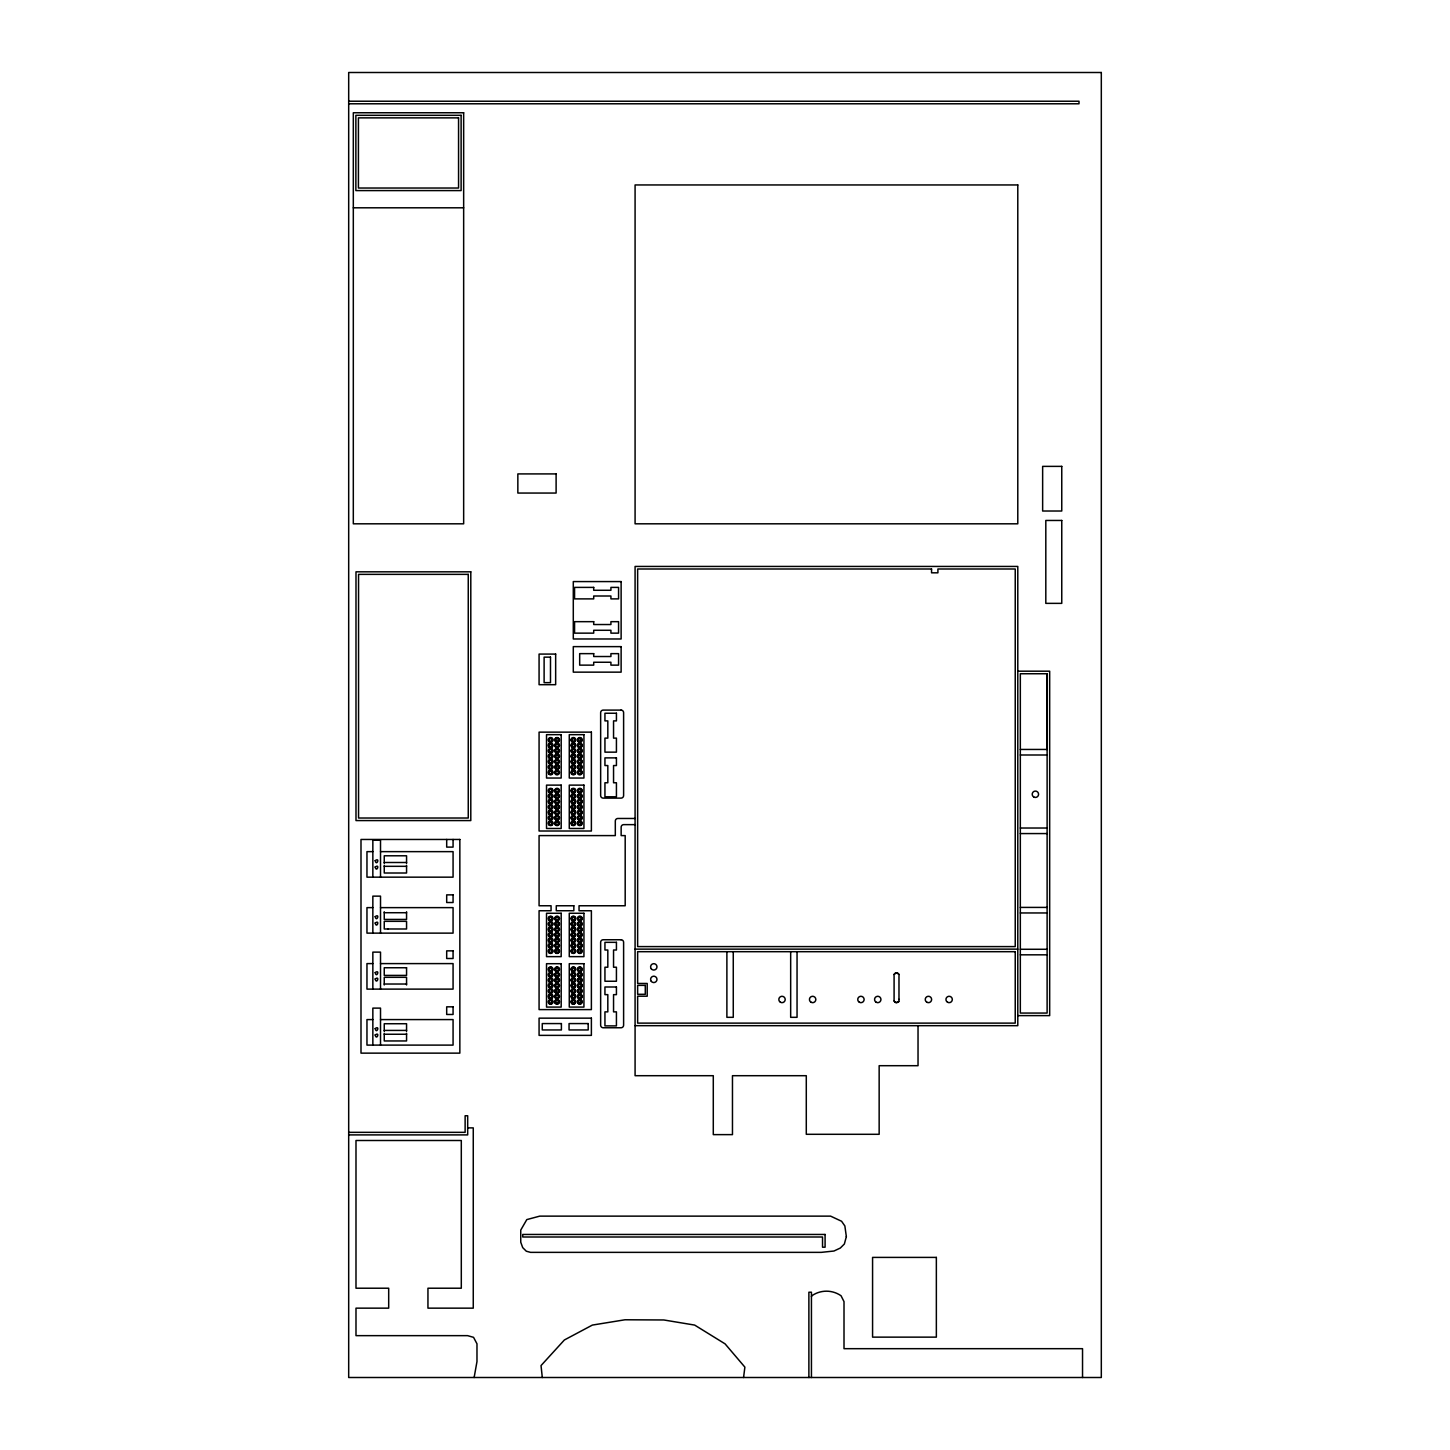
<?xml version="1.0" encoding="UTF-8"?>
<svg xmlns="http://www.w3.org/2000/svg" width="1450" height="1450" viewBox="0 0 1450 1450"><rect width="100%" height="100%" fill="white"/><g stroke="black" fill="none" stroke-linecap="round" stroke-linejoin="round"><path stroke-width="1.5" d="M1047.118 673.743L1047.118 1013.061L1020.329 1013.061L1020.329 673.743L1047.118 673.743L1047.118 749.451L1020.329 749.451M743.56 1377.5L744.883 1367.132L725.072 1343.86L694.659 1325.082L663.81 1319.971L625.022 1319.772L592.361 1325.082L564.376 1339.981L541.031 1365.574L542.3 1377.5M474.132 1377.5L476.978 1361.586L476.978 1343.806L473.552 1337.335L467.571 1335.649L355.993 1335.649L355.993 1308.154L388.691 1308.154L388.691 1288.216L355.993 1288.216L355.993 1140.497L461.299 1140.497L461.299 1288.216L427.949 1288.216L427.949 1308.154L473.262 1308.154L473.262 1127.882L467.679 1127.882M894.161 974.382L896.535 972.751L898.891 974.382M811.438 1296.59L811.855 1295.756A25.574 25.574 0 0 1 841.054 1295.756L844.009 1301.629L844.009 1348.681L1082.534 1348.681L1082.534 1377.5M551.272 738.123L548.716 739.79M551.707 738.34L551.852 741.385M551.272 743.542L548.716 745.209M551.707 743.778L551.852 746.822M551.272 748.979L548.716 750.629M551.707 749.197L551.852 752.242M551.272 754.399L548.716 756.048M551.707 754.616L551.852 757.661M551.272 759.818L548.716 761.467M551.707 760.036L551.852 763.081M551.272 765.237L548.716 766.887M551.707 765.455L551.852 768.5M551.272 770.657L548.716 772.306M551.707 770.874L551.852 773.919M574.037 738.123L571.463 739.79M574.454 738.34L574.617 741.385M574.037 743.542L571.463 745.209M574.454 743.778L574.617 746.822M574.037 748.979L571.463 750.629M574.454 749.197L574.617 752.242M574.037 754.399L571.463 756.048M574.454 754.616L574.617 757.661M556.002 792.28A1.921 1.921 0 0 1 556.256 788.963A1.921 1.921 0 0 1 558.993 790.848A1.921 1.921 0 0 1 556.002 792.28L555.857 789.235M556.419 792.498L558.993 790.848M574.037 759.818L571.463 761.467M574.454 760.036L574.617 763.081M556.002 797.699A1.921 1.921 0 0 1 556.256 794.401A1.921 1.921 0 0 1 558.993 796.268A1.921 1.921 0 0 1 556.002 797.699L555.857 794.654M556.419 797.917L558.993 796.268M574.037 765.237L571.463 766.887M574.454 765.455L574.617 768.5M556.002 803.119A1.921 1.921 0 0 1 556.256 799.82A1.921 1.921 0 0 1 558.993 801.687A1.921 1.921 0 0 1 556.002 803.119L555.857 800.074M556.419 803.336L558.993 801.687M574.037 770.657L571.463 772.306M574.454 770.874L574.617 773.919M556.002 808.538A1.921 1.921 0 0 1 556.256 805.239A1.921 1.921 0 0 1 558.993 807.106A1.921 1.921 0 0 1 556.002 808.538L555.857 805.493M556.419 808.756L558.993 807.106M556.002 813.957A1.921 1.921 0 0 1 556.256 810.659A1.921 1.921 0 0 1 558.993 812.526A1.921 1.921 0 0 1 556.002 813.957L555.857 810.912M556.419 814.175L558.993 812.526M556.002 819.377A1.921 1.921 0 0 1 556.256 816.078A1.921 1.921 0 0 1 558.993 817.945A1.921 1.921 0 0 1 556.002 819.377L555.857 816.332M556.419 819.594L558.993 817.945M556.002 824.796A1.921 1.921 0 0 1 556.256 821.498A1.921 1.921 0 0 1 558.993 823.364A1.921 1.921 0 0 1 556.002 824.796L555.857 821.751M556.419 825.014L558.993 823.364M578.749 792.28A1.921 1.921 0 0 1 579.003 788.963A1.921 1.921 0 0 1 581.74 790.848A1.921 1.921 0 0 1 578.749 792.28L578.604 789.235M579.184 792.498L581.74 790.848M578.749 797.699A1.921 1.921 0 0 1 579.003 794.382A1.921 1.921 0 0 1 581.74 796.268A1.921 1.921 0 0 1 578.749 797.699L578.604 794.654M579.184 797.917L581.74 796.268M578.749 803.119A1.921 1.921 0 0 1 579.003 799.82A1.921 1.921 0 0 1 581.74 801.687A1.921 1.921 0 0 1 578.749 803.119L578.604 800.074M579.184 803.336L581.74 801.687M578.749 808.538A1.921 1.921 0 0 1 579.003 805.239A1.921 1.921 0 0 1 581.74 807.106A1.921 1.921 0 0 1 578.749 808.538L578.604 805.493M579.184 808.756L581.74 807.106M578.749 813.957A1.921 1.921 0 0 1 579.003 810.659A1.921 1.921 0 0 1 581.74 812.526A1.921 1.921 0 0 1 578.749 813.957L578.604 810.912M579.184 814.175L581.74 812.526M578.749 819.377A1.921 1.921 0 0 1 579.003 816.078A1.921 1.921 0 0 1 581.74 817.945A1.921 1.921 0 0 1 578.749 819.377L578.604 816.332M579.184 819.594L581.74 817.945M578.749 824.796A1.921 1.921 0 0 1 579.003 821.498A1.921 1.921 0 0 1 581.74 823.364A1.921 1.921 0 0 1 578.749 824.796L578.604 821.751M579.184 825.014L581.74 823.364M551.272 916.726L548.716 918.376M551.707 916.944L551.852 919.989M551.272 922.146L548.716 923.795M551.707 922.363L551.852 925.408M551.272 927.565L548.716 929.214M551.707 927.783L551.852 930.827M551.272 932.984L548.716 934.634M551.707 933.202L551.852 936.247M551.272 938.404L548.716 940.053M551.707 938.621L551.852 941.666M551.272 943.823L548.716 945.491M551.707 944.041L551.852 947.086M551.272 949.243L548.716 950.91M551.707 949.478L551.852 952.523M574.037 916.726L571.463 918.376M574.454 916.944L574.617 919.989M574.037 922.146L571.463 923.795M574.454 922.363L574.617 925.408M574.037 927.565L571.463 929.214M574.454 927.783L574.617 930.827M574.037 932.984L571.463 934.634M574.454 933.202L574.617 936.247M556.002 970.866A1.921 1.921 0 0 1 556.256 967.567A1.921 1.921 0 0 1 558.993 969.434A1.921 1.921 0 0 1 556.002 970.866L555.857 967.821M556.419 971.083L558.993 969.434M574.037 938.404L571.463 940.053M574.454 938.621L574.617 941.666M556.002 976.285A1.921 1.921 0 0 1 556.256 972.986A1.921 1.921 0 0 1 558.993 974.853A1.921 1.921 0 0 1 556.002 976.285L555.857 973.24M556.419 976.502L558.993 974.853M574.037 943.823L571.463 945.491M574.454 944.041L574.617 947.086M556.002 981.704A1.921 1.921 0 0 1 556.256 978.406A1.921 1.921 0 0 1 558.993 980.273A1.921 1.921 0 0 1 556.002 981.704L555.857 978.659M556.419 981.922L558.993 980.273M574.037 949.243L571.463 950.91M574.454 949.478L574.617 952.523M556.002 987.124A1.921 1.921 0 0 1 556.256 983.825A1.921 1.921 0 0 1 558.993 985.692A1.921 1.921 0 0 1 556.002 987.124L555.857 984.079M556.419 987.341L558.993 985.692M556.002 992.561A1.921 1.921 0 0 1 556.256 989.244A1.921 1.921 0 0 1 558.993 991.111A1.921 1.921 0 0 1 556.002 992.561L555.857 989.516M556.419 992.779L558.993 991.111M556.002 997.981A1.921 1.921 0 0 1 556.256 994.664A1.921 1.921 0 0 1 558.993 996.549A1.921 1.921 0 0 1 556.002 997.981L555.857 994.936M556.419 998.198L558.993 996.549M556.002 1003.4A1.921 1.921 0 0 1 556.256 1000.083A1.921 1.921 0 0 1 558.993 1001.968A1.921 1.921 0 0 1 556.002 1003.4L555.857 1000.355M556.419 1003.618L558.993 1001.968M578.749 970.866A1.921 1.921 0 0 1 579.003 967.567A1.921 1.921 0 0 1 581.74 969.434A1.921 1.921 0 0 1 578.749 970.866L578.604 967.821M579.184 971.083L581.74 969.434M578.749 976.285A1.921 1.921 0 0 1 579.003 972.986A1.921 1.921 0 0 1 581.74 974.853A1.921 1.921 0 0 1 578.749 976.285L578.604 973.24M579.184 976.502L581.74 974.853M578.749 981.704A1.921 1.921 0 0 1 579.003 978.406A1.921 1.921 0 0 1 581.74 980.273A1.921 1.921 0 0 1 578.749 981.704L578.604 978.659M579.184 981.922L581.74 980.273M578.749 987.124A1.921 1.921 0 0 1 579.003 983.825A1.921 1.921 0 0 1 581.74 985.692A1.921 1.921 0 0 1 578.749 987.124L578.604 984.079M579.184 987.341L581.74 985.692M578.749 992.561A1.921 1.921 0 0 1 579.003 989.244A1.921 1.921 0 0 1 581.74 991.111A1.921 1.921 0 0 1 578.749 992.561L578.604 989.516M579.184 992.779L581.74 991.111M578.749 997.981A1.921 1.921 0 0 1 579.003 994.664A1.921 1.921 0 0 1 581.74 996.549A1.921 1.921 0 0 1 578.749 997.981L578.604 994.936M579.184 998.198L581.74 996.549M578.749 1003.4A1.921 1.921 0 0 1 579.003 1000.083A1.921 1.921 0 0 1 581.74 1001.968A1.921 1.921 0 0 1 578.749 1003.4L578.604 1000.355M579.184 1003.618L581.74 1001.968M555.857 741.385A1.921 1.921 0 0 1 556.419 738.123A1.921 1.921 0 0 1 558.957 740.261A1.921 1.921 0 0 1 555.857 741.385L556.002 738.34M556.256 741.657L558.957 740.261M555.857 746.822A1.921 1.921 0 0 1 556.419 743.542A1.921 1.921 0 0 1 558.957 745.681A1.921 1.921 0 0 1 555.857 746.822L556.002 743.778M556.256 747.076L558.957 745.681M555.857 752.242A1.921 1.921 0 0 1 556.419 748.979A1.921 1.921 0 0 1 558.957 751.1A1.921 1.921 0 0 1 555.857 752.242L556.002 749.197M556.256 752.496L558.957 751.1M555.857 757.661A1.921 1.921 0 0 1 556.419 754.399A1.921 1.921 0 0 1 558.957 756.519A1.921 1.921 0 0 1 555.857 757.661L556.002 754.616M556.256 757.915L558.957 756.519M555.857 763.081A1.921 1.921 0 0 1 556.419 759.818A1.921 1.921 0 0 1 558.957 761.939A1.921 1.921 0 0 1 555.857 763.081L556.002 760.036M556.256 763.334L558.957 761.939M555.857 768.5A1.921 1.921 0 0 1 556.419 765.237A1.921 1.921 0 0 1 558.957 767.358A1.921 1.921 0 0 1 555.857 768.5L556.002 765.455M556.256 768.754L558.957 767.358M555.857 773.919A1.921 1.921 0 0 1 556.419 770.657A1.921 1.921 0 0 1 558.957 772.796A1.921 1.921 0 0 1 555.857 773.919L556.002 770.874M556.256 774.173L558.957 772.796M578.604 741.385A1.921 1.921 0 0 1 579.184 738.123A1.921 1.921 0 0 1 581.722 740.261A1.921 1.921 0 0 1 578.604 741.385L578.749 738.34M579.003 741.657L581.722 740.261M551.453 788.963L548.734 790.359M578.604 746.822A1.921 1.921 0 0 1 579.184 743.542A1.921 1.921 0 0 1 581.722 745.681A1.921 1.921 0 0 1 578.604 746.822L578.749 743.778M551.852 789.235L551.707 792.28M579.003 747.076L581.722 745.681M551.453 794.382L548.734 795.778M578.604 752.242A1.921 1.921 0 0 1 579.184 748.979A1.921 1.921 0 0 1 581.722 751.1A1.921 1.921 0 0 1 578.604 752.242L578.749 749.197M551.852 794.654L551.707 797.699M579.003 752.496L581.722 751.1M551.453 799.82L548.734 801.197M578.604 757.661A1.921 1.921 0 0 1 579.184 754.399A1.921 1.921 0 0 1 581.722 756.519A1.921 1.921 0 0 1 578.604 757.661L578.749 754.616M551.852 800.074L551.707 803.119M579.003 757.915L581.722 756.519M551.453 805.239L548.734 806.635M578.604 763.081A1.921 1.921 0 0 1 579.184 759.818A1.921 1.921 0 0 1 581.722 761.939A1.921 1.921 0 0 1 578.604 763.081L578.749 760.036M551.852 805.493L551.707 808.538M579.003 763.334L581.722 761.939M551.453 810.659L548.734 812.054M578.604 768.5A1.921 1.921 0 0 1 579.184 765.237A1.921 1.921 0 0 1 581.722 767.358A1.921 1.921 0 0 1 578.604 768.5L578.749 765.455M579.003 768.754L581.722 767.358M551.852 810.912L551.707 813.957M551.453 816.078L548.734 817.474M578.604 773.919A1.921 1.921 0 0 1 579.184 770.657A1.921 1.921 0 0 1 581.722 772.796A1.921 1.921 0 0 1 578.604 773.919L578.749 770.874M551.852 816.332L551.707 819.377M579.003 774.173L581.722 772.796M551.453 821.498L548.734 822.893M551.852 821.751L551.707 824.796M574.2 788.963L571.499 790.359M574.617 789.235L574.454 792.28M574.2 794.382L571.499 795.778M574.617 794.654L574.454 797.699M574.2 799.82L571.499 801.197M574.617 800.074L574.454 803.119M574.2 805.239L571.499 806.635M574.617 805.493L574.454 808.538M574.2 810.659L571.499 812.054M574.617 810.912L574.454 813.957M574.2 816.078L571.499 817.474M574.617 816.332L574.454 819.377M574.2 821.498L571.499 822.893M574.617 821.751L574.454 824.796M555.857 919.989A1.921 1.921 0 0 1 556.419 916.726A1.921 1.921 0 0 1 558.957 918.847A1.921 1.921 0 0 1 555.857 919.989L556.002 916.944M556.256 920.243L558.957 918.847M555.857 925.408A1.921 1.921 0 0 1 556.419 922.146A1.921 1.921 0 0 1 558.957 924.266A1.921 1.921 0 0 1 555.857 925.408L556.002 922.363M556.256 925.662L558.957 924.266M555.857 930.827A1.921 1.921 0 0 1 556.419 927.565A1.921 1.921 0 0 1 558.957 929.704A1.921 1.921 0 0 1 555.857 930.827L556.002 927.783M556.256 931.081L558.957 929.704M555.857 936.247A1.921 1.921 0 0 1 556.419 932.984A1.921 1.921 0 0 1 558.957 935.123A1.921 1.921 0 0 1 555.857 936.247L556.002 933.202M556.256 936.501L558.957 935.123M555.857 941.666A1.921 1.921 0 0 1 556.419 938.404A1.921 1.921 0 0 1 558.957 940.542A1.921 1.921 0 0 1 555.857 941.666L556.002 938.621M556.256 941.938L558.957 940.542M555.857 947.086A1.921 1.921 0 0 1 556.419 943.823A1.921 1.921 0 0 1 558.957 945.962A1.921 1.921 0 0 1 555.857 947.086L556.002 944.041M556.256 947.357L558.957 945.962M555.857 952.523A1.921 1.921 0 0 1 556.419 949.243A1.921 1.921 0 0 1 558.957 951.381A1.921 1.921 0 0 1 555.857 952.523L556.002 949.478M556.256 952.777L558.957 951.381M578.604 919.989A1.921 1.921 0 0 1 579.184 916.726A1.921 1.921 0 0 1 581.722 918.847A1.921 1.921 0 0 1 578.604 919.989L578.749 916.944M579.003 920.243L581.722 918.847M551.453 967.567L548.734 968.963M578.604 925.408A1.921 1.921 0 0 1 579.184 922.146A1.921 1.921 0 0 1 581.722 924.266A1.921 1.921 0 0 1 578.604 925.408L578.749 922.363M551.852 967.821L551.707 970.866M579.003 925.662L581.722 924.266M551.453 972.986L548.734 974.382M578.604 930.827A1.921 1.921 0 0 1 579.184 927.565A1.921 1.921 0 0 1 581.722 929.704A1.921 1.921 0 0 1 578.604 930.827L578.749 927.783M551.852 973.24L551.707 976.285M579.003 931.081L581.722 929.704M551.453 978.406L548.734 979.801M578.604 936.247A1.921 1.921 0 0 1 579.184 932.984A1.921 1.921 0 0 1 581.722 935.123A1.921 1.921 0 0 1 578.604 936.247L578.749 933.202M551.852 978.659L551.707 981.704M579.003 936.501L581.722 935.123M578.604 941.666A1.921 1.921 0 0 1 579.184 938.404A1.921 1.921 0 0 1 581.722 940.542A1.921 1.921 0 0 1 578.604 941.666L578.749 938.621M551.453 983.825L548.734 985.221M551.852 984.079L551.707 987.124M579.003 941.938L581.722 940.542M551.453 989.244L548.734 990.64M578.604 947.086A1.921 1.921 0 0 1 579.184 943.823A1.921 1.921 0 0 1 581.722 945.962A1.921 1.921 0 0 1 578.604 947.086L578.749 944.041M551.852 989.516L551.707 992.561M579.003 947.357L581.722 945.962M551.453 994.664L548.734 996.059M578.604 952.523A1.921 1.921 0 0 1 579.184 949.243A1.921 1.921 0 0 1 581.722 951.381A1.921 1.921 0 0 1 578.604 952.523L578.749 949.478M551.852 994.936L551.707 997.981M579.003 952.777L581.722 951.381M551.453 1000.083L548.734 1001.479M551.852 1000.355L551.707 1003.4M574.2 967.567L571.499 968.963M574.617 967.821L574.454 970.866M574.2 972.986L571.499 974.382M574.617 973.24L574.454 976.285M574.2 978.406L571.499 979.801M574.617 978.659L574.454 981.704M574.2 983.825L571.499 985.221M574.617 984.079L574.454 987.124M574.2 989.244L571.499 990.64M574.617 989.516L574.454 992.561M574.2 994.664L571.499 996.059M574.617 994.936L574.454 997.981M574.2 1000.083L571.499 1001.479M574.617 1000.355L574.454 1003.4M897.949 1002.186C901.066 999.739 895.357 1004.977 894.161 1001.044M548.734 740.261L551.453 741.657M571.499 740.261L574.2 741.657M548.734 745.681L551.453 747.076M571.499 745.681L574.2 747.076M548.734 751.1L551.453 752.496M571.499 751.1L574.2 752.496M548.734 756.519L551.453 757.915M571.499 756.519L574.2 757.915M548.734 761.939L551.453 763.334M571.499 761.939L574.2 763.334M548.734 767.358L551.453 768.754M571.499 767.358L574.2 768.754M548.734 772.796L551.453 774.173M571.499 772.796L574.2 774.173M558.957 790.359L556.256 788.963M581.722 790.359L579.003 788.963M558.957 795.778L556.256 794.382M581.722 795.778L579.003 794.382M558.957 801.197L556.256 799.82M581.722 801.197L579.003 799.82M558.957 806.635L556.256 805.239M581.722 806.635L579.003 805.239M558.957 812.054L556.256 810.659M581.722 812.054L579.003 810.659M558.957 817.474L556.256 816.078M581.722 817.474L579.003 816.078M558.957 822.893L556.256 821.498M581.722 822.893L579.003 821.498M548.734 918.847L551.453 920.243M571.499 918.847L574.2 920.243M548.734 924.266L551.453 925.662M571.499 924.266L574.2 925.662M548.734 929.704L551.453 931.081M571.499 929.704L574.2 931.081M548.734 935.123L551.453 936.501M571.499 935.123L574.2 936.501M548.734 940.542L551.453 941.938M571.499 940.542L574.2 941.938M548.734 945.962L551.453 947.357M571.499 945.962L574.2 947.357M548.734 951.381L551.453 952.777M571.499 951.381L574.2 952.777M558.957 968.963L556.256 967.567M581.722 968.963L579.003 967.567M558.957 974.382L556.256 972.986M581.722 974.382L579.003 972.986M558.957 979.801L556.256 978.406M581.722 979.801L579.003 978.406M558.957 985.221L556.256 983.825M581.722 985.221L579.003 983.825M558.957 990.64L556.256 989.244M581.722 990.64L579.003 989.244M558.957 996.059L556.256 994.664M581.722 996.059L579.003 994.664M558.957 1001.479L556.256 1000.083M581.722 1001.479L579.003 1000.083M348.689 101.228L1078.999 101.228L1078.999 103.784L348.689 103.784M353.311 207.803L463.656 207.803M1017.791 671.187L1049.673 671.187L1049.673 1015.616L1017.791 1015.616M1020.329 754.997L1047.118 754.997M635.082 818.471L617.863 818.471A2.556 2.556 0 0 0 615.308 821.026L615.308 835.599L539.074 835.599L539.074 905.761L551.072 905.761L551.072 910.745L539.074 910.745L539.074 1009.599L591.382 1009.599L591.382 910.745L579.039 910.745L579.039 905.761L625.186 905.761L625.186 835.599L621.144 835.599L621.144 827.189A2.556 2.556 0 0 1 623.699 824.633L635.082 824.633M1020.329 828.022L1047.118 828.022M1020.329 833.569L1047.118 833.569M372.849 851.639L366.959 851.639L366.959 877.159L453.071 877.159L453.071 851.639L380.516 851.639M384.25 862.496L406.562 862.496M384.25 866.321L406.562 866.321M1020.329 907.41L1047.118 907.41M372.849 907.627L366.959 907.627L366.959 933.129L453.071 933.129L453.071 907.627L380.516 907.627M384.25 912.721L406.562 912.721M1020.329 912.956L1047.118 912.956M635.082 949.134L1017.791 949.134M1020.329 949.279L1047.118 949.279M1020.329 954.825L1047.118 954.825M372.849 963.597L366.959 963.597L366.959 989.118L453.071 989.118L453.071 963.597L380.516 963.597M384.25 984.024L406.562 984.024M372.849 1019.586L366.959 1019.586L366.959 1045.106L453.071 1045.106L453.071 1019.586L380.516 1019.586M635.082 1025.676L1017.791 1025.676L1017.791 566.442L635.082 566.442L635.082 1075.701L713.291 1075.701L713.291 1134.625L732.467 1134.625L732.467 1075.701L806.291 1075.701L806.291 1134.299L879.153 1134.299L879.153 1065.696L918.031 1065.696L918.031 1025.676M384.25 1030.424L406.562 1030.424M384.25 1034.249L406.562 1034.249M348.689 1132.341L465.124 1132.341L465.124 1115.757L467.679 1115.757L467.679 1134.897L348.689 1134.897M581.74 739.79L579.184 738.123M558.993 739.79L556.419 738.123M581.74 745.209L579.184 743.542M558.993 745.209L556.419 743.542M581.74 750.629L579.184 748.979M558.993 750.629L556.419 748.979M581.74 756.048L579.184 754.399M558.993 756.048L556.419 754.399M581.74 761.467L579.184 759.818M558.993 761.467L556.419 759.818M581.74 766.887L579.184 765.237M558.993 766.887L556.419 765.237M581.74 772.306L579.184 770.657M558.993 772.306L556.419 770.657M571.463 790.848L574.037 792.498M548.716 790.848L551.272 792.498M571.463 796.268L574.037 797.917M548.716 796.268L551.272 797.917M571.463 801.687L574.037 803.336M548.716 801.687L551.272 803.336M571.463 807.106L574.037 808.756M548.716 807.106L551.272 808.756M571.463 812.526L574.037 814.175M548.716 812.526L551.272 814.175M571.463 817.945L574.037 819.594M548.716 817.945L551.272 819.594M571.463 823.364L574.037 825.014M548.716 823.364L551.272 825.014M581.74 918.376L579.184 916.726M558.993 918.376L556.419 916.726M581.74 923.795L579.184 922.146M558.993 923.795L556.419 922.146M581.74 929.214L579.184 927.565M558.993 929.214L556.419 927.565M581.74 934.634L579.184 932.984M558.993 934.634L556.419 932.984M581.74 940.053L579.184 938.404M558.993 940.053L556.419 938.404M581.74 945.491L579.184 943.823M558.993 945.491L556.419 943.823M581.74 950.91L579.184 949.243M558.993 950.91L556.419 949.243M571.463 969.434L574.037 971.083M548.716 969.434L551.272 971.083M571.463 974.853L574.037 976.502M548.716 974.853L551.272 976.502M571.463 980.273L574.037 981.922M548.716 980.273L551.272 981.922M571.463 985.692L574.037 987.341M548.716 985.692L551.272 987.341M571.463 991.111L574.037 992.779M548.716 991.111L551.272 992.779M571.463 996.549L574.037 998.198M548.716 996.549L551.272 998.198M571.463 1001.968L574.037 1003.618M548.716 1001.968L551.272 1003.618M811.438 1377.5L811.438 1292.222L808.882 1292.222L808.882 1377.5M797.047 951.689L797.047 1017.32L790.667 1017.32L790.667 951.689M733.265 951.689L733.265 1017.32L726.885 1017.32L726.885 951.689M453.071 839.459L453.071 847.108L446.691 847.108L446.691 839.459M406.562 863.439L406.562 855.79L384.25 855.79L384.25 863.439M406.562 865.36L406.562 873.009L384.25 873.009L384.25 865.36M406.562 911.778L406.562 919.427L384.25 919.427L384.25 911.778M406.562 984.967L406.562 977.318L384.25 977.318L384.25 984.967M406.562 1031.385L406.562 1023.736L384.25 1023.736L384.25 1031.385M406.562 1033.306L406.562 1040.955L384.25 1040.955L384.25 1033.306M380.516 877.159L380.516 840.166L372.849 840.166L372.849 877.159M380.516 933.129L380.516 896.136L372.849 896.136L372.849 933.129M380.516 989.118L380.516 952.124L372.849 952.124L372.849 989.118M380.516 1045.106L380.516 1008.113L372.849 1008.113L372.849 1045.106M375.206 860.629C376.474 866.882 380.353 856.896 375.206 860.629M375.206 867.009C376.474 873.263 380.353 863.276 375.206 867.009M375.206 916.618C376.474 922.853 380.353 912.884 375.206 916.618M375.206 922.998C376.474 929.232 380.353 919.264 375.206 922.998M375.206 972.588C376.474 978.841 380.353 968.872 375.206 972.588M375.206 978.967C376.474 985.221 380.353 975.234 375.206 978.967M375.206 1028.576C376.474 1034.811 380.353 1024.842 375.206 1028.576M375.206 1034.956C376.474 1041.191 380.353 1031.222 375.206 1034.956M846.347 1236.614L844.371 1243.991L840.311 1248.051L833.949 1251.024L821.262 1252.365L530.573 1252.365L526.314 1251.223L522.707 1247.616L520.749 1242.215L520.749 1230.089L526.803 1219.595L539.744 1216.133L830.596 1216.133L841.58 1221.262L844.861 1225.957L846.347 1236.614M387.966 928.979L384.25 928.997L384.25 921.33L406.562 921.33L406.562 928.997L387.966 928.979M406.562 967.748L384.25 967.748L384.25 975.397L406.562 975.397L406.562 967.748M1101.311 72.5L348.689 72.5L348.689 1377.5L1101.311 1377.5L1101.311 72.5M463.656 112.756L353.311 112.756L353.311 523.812L463.656 523.812L463.656 112.756M461.118 115.311L355.866 115.311L355.866 190.584L461.118 190.584L461.118 115.311M458.562 117.867L358.422 117.867L358.422 188.029L458.562 188.029L458.562 117.867M1017.791 184.948L635.082 184.948L635.082 523.812L1017.791 523.812L1017.791 184.948M1061.762 466.374L1042.641 466.374L1042.641 511.016L1061.762 511.016L1061.762 466.374M556.111 473.914L517.849 473.914L517.849 493.054L556.111 493.054L556.111 473.914M1061.762 520.459L1045.812 520.459L1045.812 603.363L1061.762 603.363L1061.762 520.459M931.553 568.998L637.638 568.998L637.638 946.596L1015.236 946.596L1015.236 568.998L937.914 568.998L937.914 572.822L931.553 572.822L931.553 568.998M470.797 571.826L355.993 571.826L355.993 820.573L470.797 820.573L470.797 571.826M468.259 574.363L358.549 574.363L358.549 818.018L468.259 818.018L468.259 574.363M621.126 581.577L573.294 581.577L573.294 638.979L621.126 638.979L621.126 581.577M593.702 587.395L574.562 587.395L574.562 598.886L593.702 598.886L593.702 596.004L610.921 596.004L610.921 598.886L618.57 598.886L618.57 587.395L610.921 587.395L610.921 590.277L593.702 590.277L593.702 587.395M593.702 621.669L574.562 621.669L574.562 633.143L593.702 633.143L593.702 630.279L610.921 630.279L610.921 633.143L618.57 633.143L618.57 621.669L610.921 621.669L610.921 624.533L593.702 624.533L593.702 621.669M621.126 646.627L573.294 646.627L573.294 672.147L621.126 672.147L621.126 646.627M593.702 653.642L579.674 653.642L579.674 665.133L593.702 665.133L593.702 662.251L610.921 662.251L610.921 665.133L618.57 665.133L618.57 653.642L610.921 653.642L610.921 656.524L593.702 656.524L593.702 653.642M555.658 654.077L539.074 654.077L539.074 684.69L555.658 684.69L555.658 654.077M550.493 657.14L544.112 657.14L544.112 682.642L550.493 682.642L550.493 657.14M621.053 710.101L603.2 710.101A2.556 2.556 0 0 0 600.644 712.639L600.644 795.561A2.556 2.556 0 0 0 603.2 798.116L621.053 798.116A2.556 2.556 0 0 0 623.609 795.561L623.609 712.639A2.556 2.556 0 0 0 621.053 710.101M616.431 713.237L604.94 713.237L604.94 720.886L607.822 720.886L607.822 738.123L604.94 738.123L604.94 752.151L616.431 752.151L616.431 738.123L613.549 738.123L613.549 720.886L616.431 720.886L616.431 713.237M591.382 732.141L539.074 732.141L539.074 831.013L591.382 831.013L591.382 732.141M561.186 734.661L546.523 734.661L546.523 778.034L561.186 778.034L561.186 734.661M583.933 734.661L569.27 734.661L569.27 778.034L583.933 778.034L583.933 734.661M616.431 757.879L604.94 757.879L604.94 765.546L607.822 765.546L607.822 782.764L604.94 782.764L604.94 796.793L616.431 796.793L616.431 782.764L613.549 782.764L613.549 765.546L616.431 765.546L616.431 757.879M561.186 785.121L546.523 785.121L546.523 828.494L561.186 828.494L561.186 785.121M583.933 785.121L569.27 785.121L569.27 828.494L583.933 828.494L583.933 785.121M459.849 839.459L360.996 839.459L360.996 1053.135L459.849 1053.135L459.849 839.459M453.071 894.868L446.691 894.868L446.691 902.516L453.071 902.516L453.071 894.868M573.838 905.761L556.274 905.761L556.274 910.745L573.838 910.745L573.838 905.761M561.186 913.264L546.523 913.264L546.523 956.637L561.186 956.637L561.186 913.264M583.933 913.264L569.27 913.264L569.27 956.637L583.933 956.637L583.933 913.264M621.053 939.745L603.2 939.745A2.556 2.556 0 0 0 600.644 942.301L600.644 1025.223A2.556 2.556 0 0 0 603.2 1027.76L621.053 1027.76A2.556 2.556 0 0 0 623.609 1025.223L623.609 942.301A2.556 2.556 0 0 0 621.053 939.745M616.431 942.337L604.94 942.337L604.94 950.004L607.822 950.004L607.822 967.222L604.94 967.222L604.94 981.251L616.431 981.251L616.431 967.222L613.549 967.222L613.549 950.004L616.431 950.004L616.431 942.337M453.071 950.856L446.691 950.856L446.691 958.504L453.071 958.504L453.071 950.856M1015.236 951.689L637.638 951.689L637.638 983.463L647.207 983.463L647.207 996.204L637.638 996.204L637.638 1023.12L1015.236 1023.12L1015.236 951.689M561.186 963.706L546.523 963.706L546.523 1007.079L561.186 1007.079L561.186 963.706M583.933 963.706L569.27 963.706L569.27 1007.079L583.933 1007.079L583.933 963.706M645.286 985.366L637.638 985.366L637.638 994.301L645.286 994.301L645.286 985.366M616.431 986.997L604.94 986.997L604.94 994.646L607.822 994.646L607.822 1011.864L604.94 1011.864L604.94 1025.893L616.431 1025.893L616.431 1011.864L613.549 1011.864L613.549 994.646L616.431 994.646L616.431 986.997M453.071 1006.826L446.691 1006.826L446.691 1014.474L453.071 1014.474L453.071 1006.826M591.382 1018.154L539.074 1018.154L539.074 1035.372L591.382 1035.372L591.382 1018.154M561.404 1023.573L542.264 1023.573L542.264 1029.953L561.404 1029.953L561.404 1023.573M588.192 1023.573L569.053 1023.573L569.053 1029.953L588.192 1029.953L588.192 1023.573M825.086 1234.457L522.761 1234.457L522.761 1236.995L822.531 1236.995L822.531 1247.199L825.086 1247.199L825.086 1234.457M936.356 1257.404L872.574 1257.404L872.574 1337.136L936.356 1337.136L936.356 1257.404M898.982 999.34L898.982 976.086A2.556 2.556 0 0 0 896.535 972.805A2.556 2.556 0 0 0 894.088 976.086L894.088 999.34A2.556 2.556 0 0 0 896.517 1002.621A2.556 2.556 0 0 0 898.982 999.34M548.825 920.097A2.393 2.393 0 0 0 552.885 919.282A2.393 2.393 0 0 0 550.148 916.183A2.393 2.393 0 0 0 548.825 920.097M549.079 919.662A1.921 1.921 0 0 0 552.377 919.282A1.921 1.921 0 0 0 550.402 916.618A1.921 1.921 0 0 0 549.079 919.662M555.785 920.533A2.393 2.393 0 0 0 559.464 918.629A2.393 2.393 0 0 0 555.984 916.4A2.393 2.393 0 0 0 555.785 920.533M548.825 925.535A2.393 2.393 0 0 0 552.885 924.701A2.393 2.393 0 0 0 550.148 921.602A2.393 2.393 0 0 0 548.825 925.535M549.079 925.082A1.921 1.921 0 0 0 552.377 924.701A1.921 1.921 0 0 0 550.402 922.037A1.921 1.921 0 0 0 549.079 925.082M555.785 925.952A2.393 2.393 0 0 0 559.464 924.067A2.393 2.393 0 0 0 555.984 921.819A2.393 2.393 0 0 0 555.785 925.952M548.825 930.954A2.393 2.393 0 0 0 552.885 930.121A2.393 2.393 0 0 0 550.148 927.021A2.393 2.393 0 0 0 548.825 930.954M549.079 930.501A1.921 1.921 0 0 0 552.377 930.121A1.921 1.921 0 0 0 550.402 927.456A1.921 1.921 0 0 0 549.079 930.501M555.785 931.371A2.393 2.393 0 0 0 559.464 929.486A2.393 2.393 0 0 0 555.984 927.239A2.393 2.393 0 0 0 555.785 931.371M548.825 936.374A2.393 2.393 0 0 0 552.885 935.54A2.393 2.393 0 0 0 550.148 932.441A2.393 2.393 0 0 0 548.825 936.374M549.079 935.921A1.921 1.921 0 0 0 552.377 935.54A1.921 1.921 0 0 0 550.402 932.876A1.921 1.921 0 0 0 549.079 935.921M555.785 936.791A2.393 2.393 0 0 0 559.464 934.906A2.393 2.393 0 0 0 555.984 932.658A2.393 2.393 0 0 0 555.785 936.791M548.825 941.793A2.393 2.393 0 0 0 552.885 940.959A2.393 2.393 0 0 0 550.148 937.86A2.393 2.393 0 0 0 548.825 941.793M549.079 941.34A1.921 1.921 0 0 0 552.377 940.977A1.921 1.921 0 0 0 550.402 938.313A1.921 1.921 0 0 0 549.079 941.34M555.785 942.21A2.393 2.393 0 0 0 559.464 940.325A2.393 2.393 0 0 0 555.984 938.077A2.393 2.393 0 0 0 555.785 942.21M548.825 947.213A2.393 2.393 0 0 0 552.885 946.379A2.393 2.393 0 0 0 550.148 943.279A2.393 2.393 0 0 0 548.825 947.213M549.079 946.759A1.921 1.921 0 0 0 552.377 946.397A1.921 1.921 0 0 0 550.402 943.732A1.921 1.921 0 0 0 549.079 946.759M555.785 947.629A2.393 2.393 0 0 0 559.464 945.744A2.393 2.393 0 0 0 555.984 943.497A2.393 2.393 0 0 0 555.785 947.629M548.825 952.632A2.393 2.393 0 0 0 552.885 951.816A2.393 2.393 0 0 0 550.148 948.699A2.393 2.393 0 0 0 548.825 952.632M549.079 952.179A1.921 1.921 0 0 0 552.377 951.816A1.921 1.921 0 0 0 550.402 949.152A1.921 1.921 0 0 0 549.079 952.179M555.785 953.067A2.393 2.393 0 0 0 559.464 951.164A2.393 2.393 0 0 0 555.984 948.916A2.393 2.393 0 0 0 555.785 953.067M578.532 920.533A2.393 2.393 0 0 0 582.229 918.629A2.393 2.393 0 0 0 578.749 916.4A2.393 2.393 0 0 0 578.532 920.533M571.59 920.097A2.393 2.393 0 0 0 575.65 919.282A2.393 2.393 0 0 0 572.895 916.183A2.393 2.393 0 0 0 571.59 920.097M571.844 919.662A1.921 1.921 0 0 0 575.124 919.282A1.921 1.921 0 0 0 573.167 916.618A1.921 1.921 0 0 0 571.844 919.662M578.532 925.952A2.393 2.393 0 0 0 582.229 924.067A2.393 2.393 0 0 0 578.749 921.819A2.393 2.393 0 0 0 578.532 925.952M571.59 925.535A2.393 2.393 0 0 0 575.65 924.701A2.393 2.393 0 0 0 572.895 921.602A2.393 2.393 0 0 0 571.59 925.535M571.844 925.082A1.921 1.921 0 0 0 575.124 924.701A1.921 1.921 0 0 0 573.167 922.037A1.921 1.921 0 0 0 571.844 925.082M578.532 931.371A2.393 2.393 0 0 0 582.229 929.486A2.393 2.393 0 0 0 578.749 927.239A2.393 2.393 0 0 0 578.532 931.371M571.59 930.954A2.393 2.393 0 0 0 575.65 930.121A2.393 2.393 0 0 0 572.895 927.021A2.393 2.393 0 0 0 571.59 930.954M571.844 930.501A1.921 1.921 0 0 0 575.124 930.121A1.921 1.921 0 0 0 573.167 927.456A1.921 1.921 0 0 0 571.844 930.501M578.532 936.791A2.393 2.393 0 0 0 582.229 934.906A2.393 2.393 0 0 0 578.749 932.658A2.393 2.393 0 0 0 578.532 936.791M571.59 936.374A2.393 2.393 0 0 0 575.65 935.54A2.393 2.393 0 0 0 572.895 932.441A2.393 2.393 0 0 0 571.59 936.374M571.844 935.921A1.921 1.921 0 0 0 575.124 935.54A1.921 1.921 0 0 0 573.167 932.876A1.921 1.921 0 0 0 571.844 935.921M578.532 942.21A2.393 2.393 0 0 0 582.229 940.325A2.393 2.393 0 0 0 578.749 938.077A2.393 2.393 0 0 0 578.532 942.21M571.59 941.793A2.393 2.393 0 0 0 575.65 940.959A2.393 2.393 0 0 0 572.895 937.86A2.393 2.393 0 0 0 571.59 941.793M571.844 941.34A1.921 1.921 0 0 0 575.124 940.977A1.921 1.921 0 0 0 573.167 938.313A1.921 1.921 0 0 0 571.844 941.34M578.532 947.629A2.393 2.393 0 0 0 582.229 945.744A2.393 2.393 0 0 0 578.749 943.497A2.393 2.393 0 0 0 578.532 947.629M571.59 947.213A2.393 2.393 0 0 0 575.65 946.379A2.393 2.393 0 0 0 572.895 943.279A2.393 2.393 0 0 0 571.59 947.213M571.844 946.759A1.921 1.921 0 0 0 575.124 946.397A1.921 1.921 0 0 0 573.167 943.732A1.921 1.921 0 0 0 571.844 946.759M578.532 953.067A2.393 2.393 0 0 0 582.229 951.164A2.393 2.393 0 0 0 578.749 948.916A2.393 2.393 0 0 0 578.532 953.067M571.59 952.632A2.393 2.393 0 0 0 575.65 951.816A2.393 2.393 0 0 0 572.895 948.699A2.393 2.393 0 0 0 571.59 952.632M571.844 952.179A1.921 1.921 0 0 0 575.124 951.816A1.921 1.921 0 0 0 573.167 949.152A1.921 1.921 0 0 0 571.844 952.179M549.332 1003.835A2.393 2.393 0 0 0 553.012 1001.932A2.393 2.393 0 0 0 549.532 999.684A2.393 2.393 0 0 0 549.332 1003.835M549.586 1003.418A1.921 1.921 0 0 0 552.541 1001.914A1.921 1.921 0 0 0 549.749 1000.119A1.921 1.921 0 0 0 549.586 1003.418M555.296 1003.4A2.393 2.393 0 0 0 559.356 1002.584A2.393 2.393 0 0 0 556.601 999.467A2.393 2.393 0 0 0 555.296 1003.4M549.332 998.398A2.393 2.393 0 0 0 553.012 996.512A2.393 2.393 0 0 0 549.532 994.265A2.393 2.393 0 0 0 549.332 998.398M549.586 997.999A1.921 1.921 0 0 0 552.541 996.494A1.921 1.921 0 0 0 549.749 994.7A1.921 1.921 0 0 0 549.586 997.999M555.296 997.981A2.393 2.393 0 0 0 559.356 997.147A2.393 2.393 0 0 0 556.601 994.048A2.393 2.393 0 0 0 555.296 997.981M549.332 992.978A2.393 2.393 0 0 0 553.012 991.093A2.393 2.393 0 0 0 549.532 988.846A2.393 2.393 0 0 0 549.332 992.978M549.586 992.579A1.921 1.921 0 0 0 552.541 991.075A1.921 1.921 0 0 0 549.749 989.281A1.921 1.921 0 0 0 549.586 992.579M555.296 992.561A2.393 2.393 0 0 0 559.356 991.727A2.393 2.393 0 0 0 556.601 988.628A2.393 2.393 0 0 0 555.296 992.561M549.332 987.559A2.393 2.393 0 0 0 553.012 985.674A2.393 2.393 0 0 0 549.532 983.426A2.393 2.393 0 0 0 549.332 987.559M549.586 987.16A1.921 1.921 0 0 0 552.541 985.637A1.921 1.921 0 0 0 549.749 983.843A1.921 1.921 0 0 0 549.586 987.16M555.296 987.142A2.393 2.393 0 0 0 559.356 986.308A2.393 2.393 0 0 0 556.601 983.209A2.393 2.393 0 0 0 555.296 987.142M549.332 982.139A2.393 2.393 0 0 0 553.012 980.254A2.393 2.393 0 0 0 549.532 978.007A2.393 2.393 0 0 0 549.332 982.139M549.586 981.741A1.921 1.921 0 0 0 552.541 980.218A1.921 1.921 0 0 0 549.749 978.424A1.921 1.921 0 0 0 549.586 981.741M555.296 981.722A2.393 2.393 0 0 0 559.356 980.889A2.393 2.393 0 0 0 556.601 977.789A2.393 2.393 0 0 0 555.296 981.722M549.332 976.72A2.393 2.393 0 0 0 553.012 974.835A2.393 2.393 0 0 0 549.532 972.588A2.393 2.393 0 0 0 549.332 976.72M549.586 976.321A1.921 1.921 0 0 0 552.541 974.799A1.921 1.921 0 0 0 549.749 973.004A1.921 1.921 0 0 0 549.586 976.321M555.296 976.285A2.393 2.393 0 0 0 559.356 975.469A2.393 2.393 0 0 0 556.601 972.37A2.393 2.393 0 0 0 555.296 976.285M549.332 971.301A2.393 2.393 0 0 0 553.012 969.398A2.393 2.393 0 0 0 549.532 967.168A2.393 2.393 0 0 0 549.332 971.301M549.586 970.902A1.921 1.921 0 0 0 552.541 969.379A1.921 1.921 0 0 0 549.749 967.585A1.921 1.921 0 0 0 549.586 970.902M555.296 970.866A2.393 2.393 0 0 0 559.356 970.05A2.393 2.393 0 0 0 556.601 966.951A2.393 2.393 0 0 0 555.296 970.866M578.043 1003.4A2.393 2.393 0 0 0 582.103 1002.584A2.393 2.393 0 0 0 579.366 999.467A2.393 2.393 0 0 0 578.043 1003.4M572.079 1003.835A2.393 2.393 0 0 0 575.759 1001.932A2.393 2.393 0 0 0 572.279 999.684A2.393 2.393 0 0 0 572.079 1003.835M572.333 1003.418A1.921 1.921 0 0 0 575.287 1001.914A1.921 1.921 0 0 0 572.496 1000.119A1.921 1.921 0 0 0 572.333 1003.418M578.043 997.981A2.393 2.393 0 0 0 582.103 997.147A2.393 2.393 0 0 0 579.366 994.048A2.393 2.393 0 0 0 578.043 997.981M572.079 998.398A2.393 2.393 0 0 0 575.759 996.512A2.393 2.393 0 0 0 572.279 994.265A2.393 2.393 0 0 0 572.079 998.398M572.333 997.999A1.921 1.921 0 0 0 575.287 996.494A1.921 1.921 0 0 0 572.496 994.7A1.921 1.921 0 0 0 572.333 997.999M578.043 992.561A2.393 2.393 0 0 0 582.103 991.727A2.393 2.393 0 0 0 579.366 988.628A2.393 2.393 0 0 0 578.043 992.561M572.079 992.978A2.393 2.393 0 0 0 575.759 991.093A2.393 2.393 0 0 0 572.279 988.846A2.393 2.393 0 0 0 572.079 992.978M572.333 992.579A1.921 1.921 0 0 0 575.287 991.075A1.921 1.921 0 0 0 572.496 989.281A1.921 1.921 0 0 0 572.333 992.579M578.043 987.142A2.393 2.393 0 0 0 582.103 986.308A2.393 2.393 0 0 0 579.366 983.209A2.393 2.393 0 0 0 578.043 987.142M572.079 987.559A2.393 2.393 0 0 0 575.759 985.674A2.393 2.393 0 0 0 572.279 983.426A2.393 2.393 0 0 0 572.079 987.559M572.333 987.16A1.921 1.921 0 0 0 575.287 985.637A1.921 1.921 0 0 0 572.496 983.843A1.921 1.921 0 0 0 572.333 987.16M578.043 981.722A2.393 2.393 0 0 0 582.103 980.889A2.393 2.393 0 0 0 579.366 977.789A2.393 2.393 0 0 0 578.043 981.722M572.079 982.139A2.393 2.393 0 0 0 575.759 980.254A2.393 2.393 0 0 0 572.279 978.007A2.393 2.393 0 0 0 572.079 982.139M572.333 981.741A1.921 1.921 0 0 0 575.287 980.218A1.921 1.921 0 0 0 572.496 978.424A1.921 1.921 0 0 0 572.333 981.741M578.043 976.285A2.393 2.393 0 0 0 582.103 975.469A2.393 2.393 0 0 0 579.366 972.37A2.393 2.393 0 0 0 578.043 976.285M572.079 976.72A2.393 2.393 0 0 0 575.759 974.835A2.393 2.393 0 0 0 572.279 972.588A2.393 2.393 0 0 0 572.079 976.72M572.333 976.321A1.921 1.921 0 0 0 575.287 974.799A1.921 1.921 0 0 0 572.496 973.004A1.921 1.921 0 0 0 572.333 976.321M578.043 970.866A2.393 2.393 0 0 0 582.103 970.05A2.393 2.393 0 0 0 579.366 966.951A2.393 2.393 0 0 0 578.043 970.866M572.079 971.301A2.393 2.393 0 0 0 575.759 969.398A2.393 2.393 0 0 0 572.279 967.168A2.393 2.393 0 0 0 572.079 971.301M572.333 970.902A1.921 1.921 0 0 0 575.287 969.379A1.921 1.921 0 0 0 572.496 967.585A1.921 1.921 0 0 0 572.333 970.902M548.825 741.512A2.393 2.393 0 0 0 552.885 740.678A2.393 2.393 0 0 0 550.148 737.579A2.393 2.393 0 0 0 548.825 741.512M549.079 741.059A1.921 1.921 0 0 0 552.377 740.696A1.921 1.921 0 0 0 550.402 738.032A1.921 1.921 0 0 0 549.079 741.059M555.785 741.929A2.393 2.393 0 0 0 559.464 740.044A2.393 2.393 0 0 0 555.984 737.796A2.393 2.393 0 0 0 555.785 741.929M548.825 746.931A2.393 2.393 0 0 0 552.885 746.116A2.393 2.393 0 0 0 550.148 742.998A2.393 2.393 0 0 0 548.825 746.931M549.079 746.496A1.921 1.921 0 0 0 552.377 746.116A1.921 1.921 0 0 0 550.402 743.451A1.921 1.921 0 0 0 549.079 746.496M555.785 747.366A2.393 2.393 0 0 0 559.464 745.463A2.393 2.393 0 0 0 555.984 743.216A2.393 2.393 0 0 0 555.785 747.366M548.825 752.351A2.393 2.393 0 0 0 552.885 751.535A2.393 2.393 0 0 0 550.148 748.436A2.393 2.393 0 0 0 548.825 752.351M549.079 751.916A1.921 1.921 0 0 0 552.377 751.535A1.921 1.921 0 0 0 550.402 748.871A1.921 1.921 0 0 0 549.079 751.916M555.785 752.786A2.393 2.393 0 0 0 559.464 750.882A2.393 2.393 0 0 0 555.984 748.635A2.393 2.393 0 0 0 555.785 752.786M548.825 757.77A2.393 2.393 0 0 0 552.885 756.954A2.393 2.393 0 0 0 550.148 753.855A2.393 2.393 0 0 0 548.825 757.77M549.079 757.335A1.921 1.921 0 0 0 552.377 756.954A1.921 1.921 0 0 0 550.402 754.29A1.921 1.921 0 0 0 549.079 757.335M555.785 758.205A2.393 2.393 0 0 0 559.464 756.302A2.393 2.393 0 0 0 555.984 754.072A2.393 2.393 0 0 0 555.785 758.205M548.825 763.189A2.393 2.393 0 0 0 552.885 762.374A2.393 2.393 0 0 0 550.148 759.274A2.393 2.393 0 0 0 548.825 763.189M549.079 762.754A1.921 1.921 0 0 0 552.377 762.374A1.921 1.921 0 0 0 550.402 759.709A1.921 1.921 0 0 0 549.079 762.754M555.785 763.624A2.393 2.393 0 0 0 559.464 761.739A2.393 2.393 0 0 0 555.984 759.492A2.393 2.393 0 0 0 555.785 763.624M548.825 768.627A2.393 2.393 0 0 0 552.885 767.793A2.393 2.393 0 0 0 550.148 764.694A2.393 2.393 0 0 0 548.825 768.627M549.079 768.174A1.921 1.921 0 0 0 552.377 767.793A1.921 1.921 0 0 0 550.402 765.129A1.921 1.921 0 0 0 549.079 768.174M555.785 769.044A2.393 2.393 0 0 0 559.464 767.159A2.393 2.393 0 0 0 555.984 764.911A2.393 2.393 0 0 0 555.785 769.044M548.825 774.046A2.393 2.393 0 0 0 552.885 773.213A2.393 2.393 0 0 0 550.148 770.113A2.393 2.393 0 0 0 548.825 774.046M549.079 773.593A1.921 1.921 0 0 0 552.377 773.213A1.921 1.921 0 0 0 550.402 770.548A1.921 1.921 0 0 0 549.079 773.593M555.785 774.463A2.393 2.393 0 0 0 559.464 772.578A2.393 2.393 0 0 0 555.984 770.331A2.393 2.393 0 0 0 555.785 774.463M578.532 741.929A2.393 2.393 0 0 0 582.229 740.044A2.393 2.393 0 0 0 578.749 737.796A2.393 2.393 0 0 0 578.532 741.929M571.59 741.512A2.393 2.393 0 0 0 575.65 740.678A2.393 2.393 0 0 0 572.895 737.579A2.393 2.393 0 0 0 571.59 741.512M571.844 741.059A1.921 1.921 0 0 0 575.124 740.696A1.921 1.921 0 0 0 573.167 738.032A1.921 1.921 0 0 0 571.844 741.059M578.532 747.366A2.393 2.393 0 0 0 582.229 745.463A2.393 2.393 0 0 0 578.749 743.216A2.393 2.393 0 0 0 578.532 747.366M571.59 746.931A2.393 2.393 0 0 0 575.65 746.116A2.393 2.393 0 0 0 572.895 742.998A2.393 2.393 0 0 0 571.59 746.931M571.844 746.496A1.921 1.921 0 0 0 575.124 746.116A1.921 1.921 0 0 0 573.167 743.451A1.921 1.921 0 0 0 571.844 746.496M578.532 752.786A2.393 2.393 0 0 0 582.229 750.882A2.393 2.393 0 0 0 578.749 748.635A2.393 2.393 0 0 0 578.532 752.786M571.59 752.351A2.393 2.393 0 0 0 575.65 751.535A2.393 2.393 0 0 0 572.895 748.436A2.393 2.393 0 0 0 571.59 752.351M571.844 751.916A1.921 1.921 0 0 0 575.124 751.535A1.921 1.921 0 0 0 573.167 748.871A1.921 1.921 0 0 0 571.844 751.916M578.532 758.205A2.393 2.393 0 0 0 582.229 756.302A2.393 2.393 0 0 0 578.749 754.072A2.393 2.393 0 0 0 578.532 758.205M571.59 757.77A2.393 2.393 0 0 0 575.65 756.954A2.393 2.393 0 0 0 572.895 753.855A2.393 2.393 0 0 0 571.59 757.77M571.844 757.335A1.921 1.921 0 0 0 575.124 756.954A1.921 1.921 0 0 0 573.167 754.29A1.921 1.921 0 0 0 571.844 757.335M578.532 763.624A2.393 2.393 0 0 0 582.229 761.739A2.393 2.393 0 0 0 578.749 759.492A2.393 2.393 0 0 0 578.532 763.624M571.59 763.189A2.393 2.393 0 0 0 575.65 762.374A2.393 2.393 0 0 0 572.895 759.274A2.393 2.393 0 0 0 571.59 763.189M571.844 762.754A1.921 1.921 0 0 0 575.124 762.374A1.921 1.921 0 0 0 573.167 759.709A1.921 1.921 0 0 0 571.844 762.754M578.532 769.044A2.393 2.393 0 0 0 582.229 767.159A2.393 2.393 0 0 0 578.749 764.911A2.393 2.393 0 0 0 578.532 769.044M571.59 768.627A2.393 2.393 0 0 0 575.65 767.793A2.393 2.393 0 0 0 572.895 764.694A2.393 2.393 0 0 0 571.59 768.627M571.844 768.174A1.921 1.921 0 0 0 575.124 767.793A1.921 1.921 0 0 0 573.167 765.129A1.921 1.921 0 0 0 571.844 768.174M578.532 774.463A2.393 2.393 0 0 0 582.229 772.578A2.393 2.393 0 0 0 578.749 770.331A2.393 2.393 0 0 0 578.532 774.463M571.59 774.046A2.393 2.393 0 0 0 575.65 773.213A2.393 2.393 0 0 0 572.895 770.113A2.393 2.393 0 0 0 571.59 774.046M571.844 773.593A1.921 1.921 0 0 0 575.124 773.213A1.921 1.921 0 0 0 573.167 770.548A1.921 1.921 0 0 0 571.844 773.593M549.332 825.231A2.393 2.393 0 0 0 553.012 823.346A2.393 2.393 0 0 0 549.532 821.099A2.393 2.393 0 0 0 549.332 825.231M549.586 824.832A1.921 1.921 0 0 0 552.541 823.31A1.921 1.921 0 0 0 549.749 821.516A1.921 1.921 0 0 0 549.586 824.832M555.296 824.814A2.393 2.393 0 0 0 559.356 823.981A2.393 2.393 0 0 0 556.601 820.881A2.393 2.393 0 0 0 555.296 824.814M549.332 819.812A2.393 2.393 0 0 0 553.012 817.927A2.393 2.393 0 0 0 549.532 815.679A2.393 2.393 0 0 0 549.332 819.812M549.586 819.413A1.921 1.921 0 0 0 552.541 817.891A1.921 1.921 0 0 0 549.749 816.096A1.921 1.921 0 0 0 549.586 819.413M555.296 819.395A2.393 2.393 0 0 0 559.356 818.561A2.393 2.393 0 0 0 556.601 815.462A2.393 2.393 0 0 0 555.296 819.395M549.332 814.393A2.393 2.393 0 0 0 553.012 812.507A2.393 2.393 0 0 0 549.532 810.26A2.393 2.393 0 0 0 549.332 814.393M549.586 813.994A1.921 1.921 0 0 0 552.541 812.471A1.921 1.921 0 0 0 549.749 810.677A1.921 1.921 0 0 0 549.586 813.994M555.296 813.957A2.393 2.393 0 0 0 559.356 813.142A2.393 2.393 0 0 0 556.601 810.043A2.393 2.393 0 0 0 555.296 813.957M549.332 808.973A2.393 2.393 0 0 0 553.012 807.07A2.393 2.393 0 0 0 549.532 804.841A2.393 2.393 0 0 0 549.332 808.973M549.586 808.574A1.921 1.921 0 0 0 552.541 807.052A1.921 1.921 0 0 0 549.749 805.257A1.921 1.921 0 0 0 549.586 808.574M555.296 808.538A2.393 2.393 0 0 0 559.356 807.722A2.393 2.393 0 0 0 556.601 804.623A2.393 2.393 0 0 0 555.296 808.538M549.332 803.554A2.393 2.393 0 0 0 553.012 801.651A2.393 2.393 0 0 0 549.532 799.403A2.393 2.393 0 0 0 549.332 803.554M549.586 803.155A1.921 1.921 0 0 0 552.541 801.632A1.921 1.921 0 0 0 549.749 799.838A1.921 1.921 0 0 0 549.586 803.155M555.296 803.119A2.393 2.393 0 0 0 559.356 802.303A2.393 2.393 0 0 0 556.601 799.186A2.393 2.393 0 0 0 555.296 803.119M549.332 798.134A2.393 2.393 0 0 0 553.012 796.231A2.393 2.393 0 0 0 549.532 793.984A2.393 2.393 0 0 0 549.332 798.134M549.586 797.717A1.921 1.921 0 0 0 552.541 796.213A1.921 1.921 0 0 0 549.749 794.419A1.921 1.921 0 0 0 549.586 797.717M555.296 797.699A2.393 2.393 0 0 0 559.356 796.884A2.393 2.393 0 0 0 556.601 793.766A2.393 2.393 0 0 0 555.296 797.699M549.332 792.697A2.393 2.393 0 0 0 553.012 790.812A2.393 2.393 0 0 0 549.532 788.564A2.393 2.393 0 0 0 549.332 792.697M549.586 792.298A1.921 1.921 0 0 0 552.541 790.794A1.921 1.921 0 0 0 549.749 788.999A1.921 1.921 0 0 0 549.586 792.298M555.296 792.28A2.393 2.393 0 0 0 559.356 791.446A2.393 2.393 0 0 0 556.601 788.347A2.393 2.393 0 0 0 555.296 792.28M578.043 824.814A2.393 2.393 0 0 0 582.103 823.981A2.393 2.393 0 0 0 579.366 820.881A2.393 2.393 0 0 0 578.043 824.814M572.079 825.231A2.393 2.393 0 0 0 575.759 823.346A2.393 2.393 0 0 0 572.279 821.099A2.393 2.393 0 0 0 572.079 825.231M572.333 824.832A1.921 1.921 0 0 0 575.287 823.31A1.921 1.921 0 0 0 572.496 821.516A1.921 1.921 0 0 0 572.333 824.832M578.043 819.395A2.393 2.393 0 0 0 582.103 818.561A2.393 2.393 0 0 0 579.366 815.462A2.393 2.393 0 0 0 578.043 819.395M572.079 819.812A2.393 2.393 0 0 0 575.759 817.927A2.393 2.393 0 0 0 572.279 815.679A2.393 2.393 0 0 0 572.079 819.812M572.333 819.413A1.921 1.921 0 0 0 575.287 817.891A1.921 1.921 0 0 0 572.496 816.096A1.921 1.921 0 0 0 572.333 819.413M578.043 813.957A2.393 2.393 0 0 0 582.103 813.142A2.393 2.393 0 0 0 579.366 810.043A2.393 2.393 0 0 0 578.043 813.957M572.079 814.393A2.393 2.393 0 0 0 575.759 812.507A2.393 2.393 0 0 0 572.279 810.26A2.393 2.393 0 0 0 572.079 814.393M572.333 813.994A1.921 1.921 0 0 0 575.287 812.471A1.921 1.921 0 0 0 572.496 810.677A1.921 1.921 0 0 0 572.333 813.994M578.043 808.538A2.393 2.393 0 0 0 582.103 807.722A2.393 2.393 0 0 0 579.366 804.623A2.393 2.393 0 0 0 578.043 808.538M572.079 808.973A2.393 2.393 0 0 0 575.759 807.07A2.393 2.393 0 0 0 572.279 804.841A2.393 2.393 0 0 0 572.079 808.973M572.333 808.574A1.921 1.921 0 0 0 575.287 807.052A1.921 1.921 0 0 0 572.496 805.257A1.921 1.921 0 0 0 572.333 808.574M578.043 803.119A2.393 2.393 0 0 0 582.103 802.303A2.393 2.393 0 0 0 579.366 799.186A2.393 2.393 0 0 0 578.043 803.119M572.079 803.554A2.393 2.393 0 0 0 575.759 801.651A2.393 2.393 0 0 0 572.279 799.403A2.393 2.393 0 0 0 572.079 803.554M572.333 803.155A1.921 1.921 0 0 0 575.287 801.632A1.921 1.921 0 0 0 572.496 799.838A1.921 1.921 0 0 0 572.333 803.155M578.043 797.699A2.393 2.393 0 0 0 582.103 796.884A2.393 2.393 0 0 0 579.366 793.766A2.393 2.393 0 0 0 578.043 797.699M572.079 798.134A2.393 2.393 0 0 0 575.759 796.231A2.393 2.393 0 0 0 572.279 793.984A2.393 2.393 0 0 0 572.079 798.134M572.333 797.717A1.921 1.921 0 0 0 575.287 796.213A1.921 1.921 0 0 0 572.496 794.419A1.921 1.921 0 0 0 572.333 797.717M578.043 792.28A2.393 2.393 0 0 0 582.103 791.446A2.393 2.393 0 0 0 579.366 788.347A2.393 2.393 0 0 0 578.043 792.28M572.079 792.697A2.393 2.393 0 0 0 575.759 790.812A2.393 2.393 0 0 0 572.279 788.564A2.393 2.393 0 0 0 572.079 792.697M572.333 792.298A1.921 1.921 0 0 0 575.287 790.794A1.921 1.921 0 0 0 572.496 788.999A1.921 1.921 0 0 0 572.333 792.298M1033.796 797.029A3.19 3.19 0 0 0 1038.581 794.274A3.19 3.19 0 0 0 1033.796 791.501A3.19 3.19 0 0 0 1033.796 797.029M651.304 968.854A3.19 3.19 0 0 0 656.759 968.02A3.19 3.19 0 0 0 653.316 963.706A3.19 3.19 0 0 0 651.304 968.854M651.304 981.378A3.19 3.19 0 0 0 656.759 980.544A3.19 3.19 0 0 0 653.316 976.231A3.19 3.19 0 0 0 651.304 981.378M780.426 1002.24A3.19 3.19 0 0 0 785.211 999.467A3.19 3.19 0 0 0 780.426 996.712A3.19 3.19 0 0 0 780.426 1002.24M811.039 1002.24A3.19 3.19 0 0 0 815.824 999.467A3.19 3.19 0 0 0 811.039 996.712A3.19 3.19 0 0 0 811.039 1002.24M859.342 1002.24A3.19 3.19 0 0 0 864.127 999.467A3.19 3.19 0 0 0 859.342 996.712A3.19 3.19 0 0 0 859.342 1002.24M876.162 1002.24A3.19 3.19 0 0 0 880.947 999.467A3.19 3.19 0 0 0 876.162 996.712A3.19 3.19 0 0 0 876.162 1002.24M926.84 1002.24A3.19 3.19 0 0 0 931.625 999.467A3.19 3.19 0 0 0 926.84 996.712A3.19 3.19 0 0 0 926.84 1002.24M947.539 1002.24A3.19 3.19 0 0 0 952.324 999.467A3.19 3.19 0 0 0 947.539 996.712A3.19 3.19 0 0 0 947.539 1002.24"/></g></svg>
